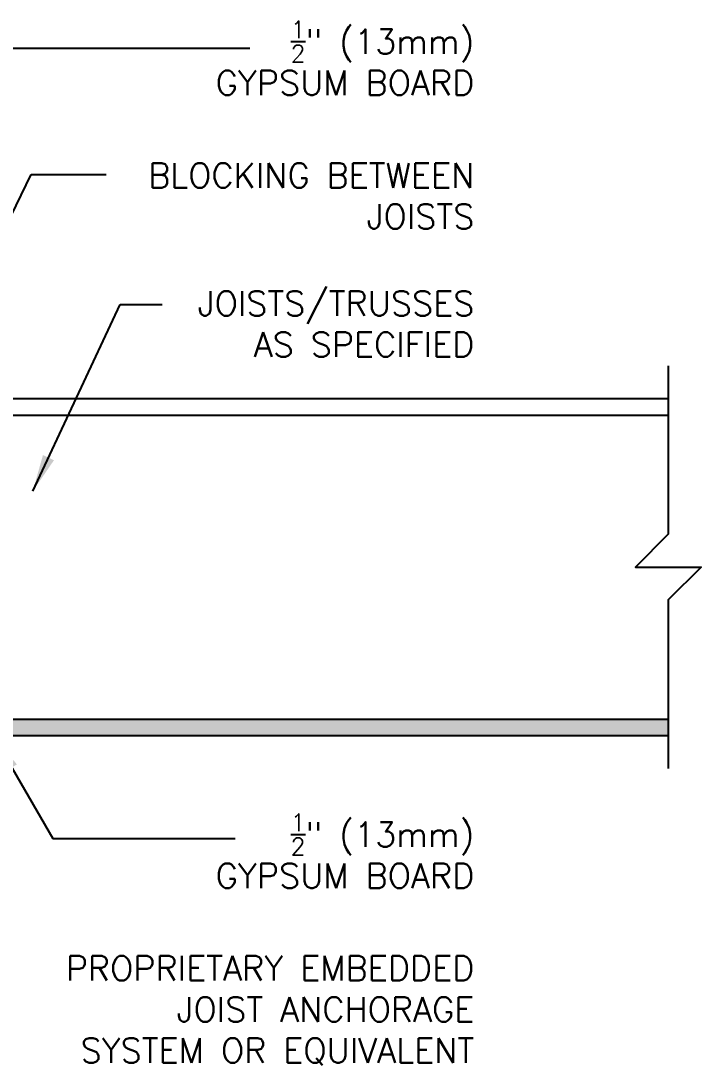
# Model space of a CAD drawing. Header units: inches. Extents: x 79.7 to 136.1, y 76 to 143.3.
# Drawn here: x 115.38 to 136.09, y 109.84 to 141.61 of the extents above; entities that cross this region are included whole.
import ezdxf

# ---------------------------------------------------------------- set-up
doc = ezdxf.new("R2010")
doc.units = ezdxf.units.IN
doc.header["$LTSCALE"] = 0.5
doc.header["$MEASUREMENT"] = 0
for name, color, linetype in [('HATCH', 12, 'Continuous'), ('line25', 2, 'Continuous'), ('LINE9', 9, 'Continuous'), ('TEXT', 4, 'Continuous')]:
    doc.layers.add(name, color=color, linetype=linetype)
doc.styles.add('DIM', font='romans.shx', dxfattribs={"width": 0.7})
doc.styles.add('ROMANS', font='romans.shx', dxfattribs={"height": 0.75})
doc.dimstyles.new('ext_12', dxfattribs={"dimscale": 12, "dimtxt": 0.09375, "dimasz": 0.09375, "dimexe": 0.09375, "dimexo": 0.0625, "dimgap": 0.0625, "dimtad": 1, "dimdec": 1, "dimzin": 3, "dimdsep": 46, "dimlunit": 4, "dimtxsty": 'DIM', "dimcen": 0.09, "dimdle": 0.09375, "dimclrt": 4, "dimadec": 0, "dimazin": 0, "dimtfac": 1, "dimtdec": 1, "dimtmove": 2, "dimatfit": 3, "dimfxl": 1, "dimfrac": 2, "dimtolj": 1, "dimtzin": 0, "dimarcsym": 0})

msp = doc.modelspace()

# ---------------------------------------------------------------- hatches: boundary and pattern name
at = {"layer": 'HATCH'}
h = msp.add_hatch(dxfattribs=at)
h.set_pattern_fill('AR-SAND', color=256, scale=0.25, style=0)
h.paths.add_polyline_path([(135.086, 120.37), (111.086, 120.37), (111.086, 119.87), (135.086, 119.87)])

# ---------------------------------------------------------------- linework, layer by layer
at = {"layer": 'line25'}
for p, q in [((111.086, 129.62), (135.086, 129.62)), ((111.086, 120.37), (135.086, 120.37))]:
    msp.add_line(p, q, dxfattribs=at)
at = {"layer": 'LINE9'}
for p, q in [((111.086, 130.12), (135.086, 130.12)), ((111.086, 119.87), (135.086, 119.87))]:
    msp.add_line(p, q, dxfattribs=at)
msp.add_lwpolyline([(135.086, 131.12), (135.086, 125.995), (134.086, 124.995), (136.086, 124.995), (135.086, 123.995), (135.086, 118.87)], dxfattribs=at)

# ---------------------------------------------------------------- texts
at = {"layer": 'TEXT', "char_height": 0.75, "attachment_point": 6, "style": 'ROMANS'}
for s, insert, width in [('\\A1;{\\H0.7x;\\S1/2;}" (13mm) GYPSUM BOARD', (129.183, 140.482), 9.12398), ('BLOCKING BETWEEN JOISTS', (129.183, 136.286), 11.39051), ('JOISTS/TRUSSES AS SPECIFIED', (129.183, 132.391), 9.12398), ('\\A1;{\\H0.7x;\\S1/2;}" (13mm) GYPSUM BOARD', (129.183, 116.359), 9.12398), ('PROPRIETARY EMBEDDED JOIST ANCHORAGE \\PSYSTEM OR EQUIVALENT', (129.183, 111.503), 13.76939)]:
    msp.add_mtext(s, dxfattribs=dict(at, insert=insert, width=width))

# ---------------------------------------------------------------- leaders
at = {"layer": 'TEXT'}
for points, override in [([(111.586, 140.785), (122.349, 140.785)], {"dimgap": 0.0625, "dimtad": 0}), ([(111.879, 129.14), (115.692, 136.936), (117.976, 136.936)], {"dimtad": 0}), ([(115.739, 127.305), (118.396, 132.98), (119.677, 132.98)], {"dimtad": 0}), ([(114.53, 119.87), (116.352, 116.739), (121.905, 116.739)], {"dimtad": 0})]:
    msp.add_leader(points, dimstyle='ext_12', override=override, dxfattribs=at)

doc.saveas('drawing.dxf')
